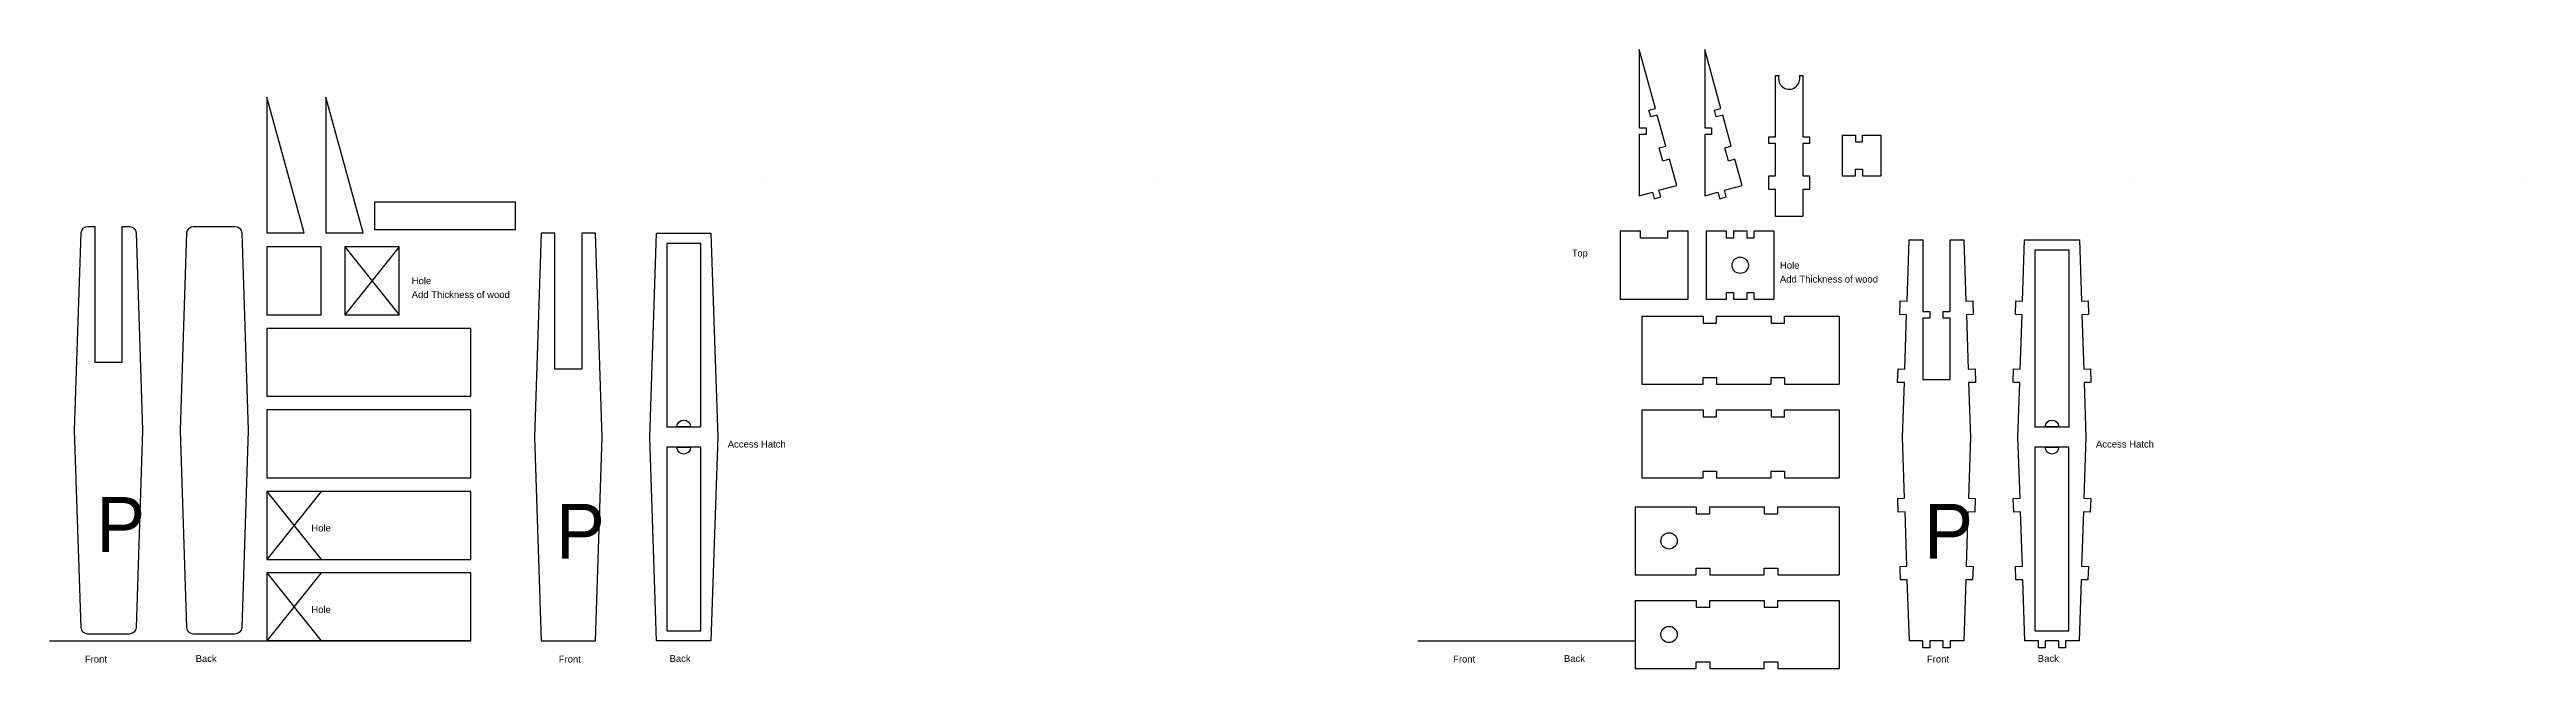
# Model space of a CAD drawing. Header units: inches. Extents: x 0 to 3645, y -40 to 870.
import ezdxf

# ---------------------------------------------------------------- set-up
doc = ezdxf.new("R2010")
doc.units = ezdxf.units.IN
doc.header["$MEASUREMENT"] = 0
doc.styles.add('Engraving', font='Gill Sans.ttf')
doc.styles.get("Standard").update_dxf_attribs({"font": 'Arial'})

msp = doc.modelspace()

# ---------------------------------------------------------------- linework, layer by layer
for p, q in [((2638, 744.2), (2638, 684.2)), ((2695, 744.2), (2695, 684.2)), ((434.6, 580), (514.6, 480)), ((514.6, 580), (434.6, 480)), ((2343.5, 477.7), (2343.5, 377.7)), ((2633.7, 477.7), (2633.7, 377.7)), ((2343.5, 340), (2343.5, 240)), ((2633.7, 340), (2633.7, 240)), ((319.9, 220), (399.9, 120)), ((399.9, 220), (319.9, 120)), ((2333.5, 197.3), (2333.5, 97.3)), ((2633.7, 197.3), (2633.7, 97.3)), ((319.9, 100), (399.9, 0)), ((399.9, 100), (319.9, 0)), ((2333.5, 59.5), (2333.5, -40.5)), ((2633.7, 59.5), (2633.7, -40.5)), ((0, 0), (319.9, 0)), ((620.1, 0), (319.9, 0)), ((319.9, 0, 100), (319.9, 0, -62.9)), ((2013.6, 0), (2333.5, 0))]:
    msp.add_line(p, q)
for points in [[(2339.7, 755.1), (2349.7, 755.1), (2349.7, 745.1), (2339.7, 745.1), (2339.7, 655.1), (2359, 660.4), (2361.6, 650.8), (2371.2, 653.4), (2368.6, 663.1), (2394.7, 670.2), (2384.1, 708.8), (2374.4, 706.1), (2369.1, 725.4), (2378.8, 728.1), (2366.2, 773.8), (2356.5, 771.2), (2353.9, 780.8), (2363.5, 783.5), (2339.7, 870.2)], [(2436.1, 755.1), (2446.1, 755.1), (2446.1, 745.1), (2436.1, 745.1), (2436.1, 655.1), (2455.3, 660.4), (2458, 650.8), (2467.6, 653.4), (2465, 663.1), (2491.1, 670.2), (2480.4, 708.8), (2470.8, 706.1), (2465.5, 725.4), (2475.1, 728.1), (2462.6, 773.8), (2452.9, 771.2), (2450.3, 780.8), (2459.9, 783.5), (2436.1, 870.2)], [(478.3, 605.6), (685.7, 605.6), (685.7, 645.6), (478.3, 645.6)], [(2341.4, 602.8), (2311.4, 602.8), (2311.4, 502.8), (2411.4, 502.8), (2411.4, 602.8), (2381.4, 602.8), (2381.4, 592.8), (2341.4, 592.8)], [(2538.2, 602.8), (2508.2, 602.8), (2508.2, 592.8), (2498.2, 592.8), (2498.2, 602.8), (2478.2, 602.8), (2478.2, 592.8), (2468.2, 592.8), (2468.2, 602.8), (2438.2, 602.8), (2438.2, 502.8), (2468.2, 502.8), (2468.2, 512.8), (2478.2, 512.8), (2478.2, 502.8), (2498.2, 502.8), (2498.2, 512.8), (2508.2, 512.8), (2508.2, 502.8), (2538.2, 502.8)], [(319.9, 480), (399.9, 480), (399.9, 580), (319.9, 580)], [(434.6, 480), (514.6, 480), (514.6, 580), (434.6, 580)], [(2972.4, 575), (2921.7, 575), (2921.7, 315), (2972.4, 315)], [(319.9, 360), (620.1, 360), (620.1, 460), (319.9, 460)], [(319.9, 240), (620.1, 240), (620.1, 340), (319.9, 340)], [(2922, 15), (2972, 15), (2972, 285), (2922, 285)], [(319.9, 120), (620.1, 120), (620.1, 220), (319.9, 220)], [(319.9, 0), (620.1, 0), (620.1, 100), (319.9, 100)]]:
    msp.add_lwpolyline(points, close=True)
for points in [[(2575.2, 831.8), (2580.2, 831.8), (2580.2, 741.8), (2590.2, 741.8), (2590.2, 731.8), (2580.2, 731.8), (2580.2, 684.4), (2590.2, 684.4), (2590.2, 664.4), (2580.2, 664.4), (2580.2, 624.4), (2540.2, 624.4), (2540.2, 664.4), (2530.2, 664.4), (2530.2, 684.4), (2540.2, 684.4), (2540.2, 731.8), (2530.2, 731.8), (2530.2, 741.8), (2540.2, 741.8), (2540.2, 831.8), (2545.2, 831.8, 1.333333)], [(66.9, 610), (66.9, 410), (106.9, 410), (106.9, 610), (117.3, 610, -0.404487), (127.3, 600.3), (136.9, 310.3, -0.016662), (136.9, 309.7), (127.3, 19.7, -0.404487), (117.3, 10), (56.6, 10, -0.404487), (46.6, 19.7), (36.9, 309.7, -0.016662), (36.9, 310.3), (46.6, 600.3, -0.404487), (56.6, 610)], [(282.8, 600.3), (292.5, 310.3, -0.016662), (292.5, 309.7), (282.8, 19.7, -0.404487), (272.8, 10), (212.1, 10, -0.404487), (202.2, 19.7), (192.5, 309.7, -0.016662), (192.5, 310.3), (202.2, 600.3, -0.404487), (212.1, 610), (272.8, 610, -0.404487)], [(2957, 315), (2937, 315, -1)], [(2937, 285), (2957, 285, -1)]]:
    msp.add_lwpolyline(points, format="xyb", close=True)
for points in [[(319.9, 800.3), (319.9, 600.3), (374.9, 600.3), (319.9, 800.3)], [(406.4, 800.3), (406.4, 600.3), (461.4, 600.3), (406.4, 800.3)], [(2638, 744.2), (2658, 744.2), (2658, 734.2), (2668, 734.2), (2668, 744.2), (2695, 744.2)], [(2638, 684.2), (2658, 684.2), (2658, 694.2), (2668, 694.2), (2668, 684.2), (2695, 684.2)], [(2736.8, 590), (2757.1, 590), (2757.1, 484.9), (2767.1, 484.9), (2767.1, 474.9), (2757.1, 474.9), (2757.1, 384.9), (2797.1, 384.9), (2797.1, 474.9), (2787.1, 474.9), (2787.1, 484.9), (2797.1, 484.9), (2797.1, 590), (2817.4, 590), (2820.4, 500.1), (2830.4, 500.4), (2831.1, 480.4), (2821.1, 480.1), (2823.8, 400.1), (2833.8, 400.4), (2834.4, 380.5), (2824.4, 380.1), (2827.1, 300), (2824.1, 210), (2834.1, 209.7), (2833.4, 189.7), (2823.4, 190.1), (2820.8, 110.1), (2830.8, 109.8), (2830.1, 89.8), (2820.1, 90.1), (2817.1, 0), (2797.1, 0), (2797.1, -10), (2787.1, -10), (2787.1, 0), (2767.1, 0), (2767.1, -10), (2757.1, -10), (2757.1, 0), (2737.1, 0), (2734.1, 90.1), (2724.1, 89.8), (2723.4, 109.8), (2733.4, 110.1), (2730.8, 190.1), (2720.8, 189.7), (2720.1, 209.7), (2730.1, 210), (2727.1, 300), (2729.8, 380.1), (2719.8, 380.5), (2720.5, 400.4), (2730.4, 400.1), (2733.1, 480.1), (2723.1, 480.4), (2723.8, 500.4), (2733.8, 500.1), (2736.8, 590)], [(2906.7, 590), (2987.4, 590), (2990.4, 500.1), (3000.4, 500.4), (3001, 480.4), (2991, 480.1), (2993.7, 400.1), (3003.7, 400.4), (3004.4, 380.5), (2994.4, 380.1), (2997, 300), (2994, 210), (3004, 209.7), (3003.4, 189.7), (2993.4, 190.1), (2990.7, 110.1), (3000.7, 109.8), (3000, 89.8), (2990.1, 90.1), (2987, 0), (2967, 0), (2967, -10), (2957, -10), (2957, 0), (2937, 0), (2937, -10), (2927, -10), (2927, 0), (2907, 0), (2904, 90.1), (2894, 89.8), (2893.4, 109.8), (2903.4, 110.1), (2900.7, 190.1), (2890.7, 189.7), (2890.1, 209.7), (2900, 210), (2897, 300), (2899.7, 380.1), (2889.7, 380.5), (2890.4, 400.4), (2900.4, 400.1), (2903, 480.1), (2893.1, 480.4), (2893.7, 500.4), (2903.7, 500.1), (2906.7, 590)], [(2343.5, 477.7), (2433.5, 477.7), (2433.5, 467.7), (2453.5, 467.7), (2453.5, 477.7), (2533.5, 477.7), (2533.5, 467.7), (2553.5, 467.7), (2553.5, 477.7), (2633.7, 477.7)], [(2343.5, 377.7), (2433.5, 377.7), (2433.5, 387.7), (2453.5, 387.7), (2453.5, 377.7), (2533.5, 377.7), (2533.5, 387.7), (2553.5, 387.7), (2553.5, 377.7), (2633.7, 377.7)], [(2343.5, 340), (2433.5, 340), (2433.5, 330), (2453.5, 330), (2453.5, 340), (2533.5, 340), (2533.5, 330), (2553.5, 330), (2553.5, 340), (2633.7, 340)], [(2343.5, 240), (2433.5, 240), (2433.5, 250), (2453.5, 250), (2453.5, 240), (2533.5, 240), (2533.5, 250), (2553.5, 250), (2553.5, 240), (2633.7, 240)], [(2333.5, 197.3), (2423.5, 197.3), (2423.5, 187.3), (2443.5, 187.3), (2443.5, 197.3), (2523.5, 197.3), (2523.5, 187.3), (2543.5, 187.3), (2543.5, 197.3), (2633.7, 197.3)], [(2333.5, 97.3), (2423.5, 97.3), (2423.5, 107.3), (2443.5, 107.3), (2443.5, 97.3), (2523.5, 97.3), (2523.5, 107.3), (2543.5, 107.3), (2543.5, 97.3), (2633.7, 97.3)], [(2333.5, 59.5), (2423.5, 59.5), (2423.5, 49.5), (2443.5, 49.5), (2443.5, 59.5), (2523.5, 59.5), (2523.5, 49.5), (2543.5, 49.5), (2543.5, 59.5), (2633.7, 59.5)], [(2787.1, 0), (2767.1, 0)], [(2333.5, -40.5), (2423.5, -40.5), (2423.5, -30.5), (2443.5, -30.5), (2443.5, -40.5), (2523.5, -40.5), (2523.5, -30.5), (2543.5, -30.5), (2543.5, -40.5), (2633.7, -40.5)]]:
    msp.add_lwpolyline(points)
at = {"extrusion": (5.8899e-13, -0.964205, -0.265156), "elevation": -826.8}
for points in [[(1048.7, 429.4), (1048.7, 429.4), (1048.7, 429.4), (1048.7, 429.4)], [(1631.7, 429.4), (1631.7, 429.4), (1631.7, 429.4), (1631.7, 429.4)], [(3062.4, 429.4), (3062.4, 429.4), (3062.4, 429.4), (3062.4, 429.4)], [(3645.3, 429.4), (3645.3, 429.4), (3645.3, 429.4), (3645.3, 429.4)]]:
    msp.add_lwpolyline(points, close=True, dxfattribs=at)
at = {"elevation": 200}
for points in [[(743.5, 600), (723.5, 600), (713.5, 300), (723.5, 0), (803.5, 0), (813.5, 300), (803.5, 600), (783.5, 600), (783.5, 400), (743.5, 400)], [(908.4, 315), (958.4, 315), (958.4, 585), (908.4, 585)], [(908.4, 15), (958.4, 15), (958.4, 285), (908.4, 285)]]:
    msp.add_lwpolyline(points, close=True, dxfattribs=at)
msp.add_lwpolyline([(973.4, 600), (983.4, 300), (973.4, 0), (893.4, 0), (883.4, 300), (893.4, 600), (973.4, 600)], dxfattribs=at)
for points in [[(943.4, 315), (923.4, 315, -1)], [(923.4, 285), (943.4, 285, -1)]]:
    msp.add_lwpolyline(points, format="xyb", close=True, dxfattribs=at)
for centre in [(2488.2, 552.8), (2383.5, 147.3), (2383.5, 9.5)]:
    msp.add_circle(centre, 12)

# ---------------------------------------------------------------- texts
for s, p in [('Hole', (2546.6, 547.8)), ('Add Thickness of wood', (533, 504.6)), ('Hole', (533, 525)), ('Add Thickness of wood', (2546.6, 527.4)), ('Access Hatch', (998.1, 284.6)), ('Access Hatch', (3011.7, 284.6)), ('Hole', (385.3, 161.1)), ('Hole', (385.3, 41.2)), ('Front', (52, -31.7)), ('Back', (215, -30.8)), ('Front', (749.4, -31.7)), ('Back', (912.5, -30.8)), ('Front', (2065.6, -31.7)), ('Back', (2228.7, -30.8)), ('Front', (2763, -31.7)), ('Back', (2926.1, -30.8))]:
    msp.add_text(s, height=10).set_placement(p)
at = {"attachment_point": 1, "style": 'Engraving'}
for s, width, insert, char_height in [('Top', 88.063, (2240.6, 575.7), 10), ('\\pi-12.336;{\\fAvenir|b0|i0|c0|p0;P}', 25.498, (81, 211.7), 80.727), ('\\pi-12.336;{\\fAvenir|b0|i0|c0|p0;P}', 25.498, (757.6, 201.7, 200), 80.727), ('\\pi-12.336;{\\fAvenir|b0|i0|c0|p0;P}', 25.498, (2771.2, 201.7), 80.727)]:
    msp.add_mtext_dynamic_manual_height_columns(s, width=width, gutter_width=50, heights=[0], dxfattribs=dict(at, insert=insert, char_height=char_height))
at = {"extrusion": (-6.21546e-13, 1, 0), "insert": (3191.5, 580, 311.7), "char_height": 80.727, "attachment_point": 1, "text_direction": (-1, 0, 0), "style": 'Engraving'}
msp.add_mtext_dynamic_manual_height_columns('\\pi-12.336;{\\fAvenir|b0|i0|c0|p0;P}', width=25.498, gutter_width=50, heights=[0], dxfattribs=at)

doc.saveas('drawing.dxf')
